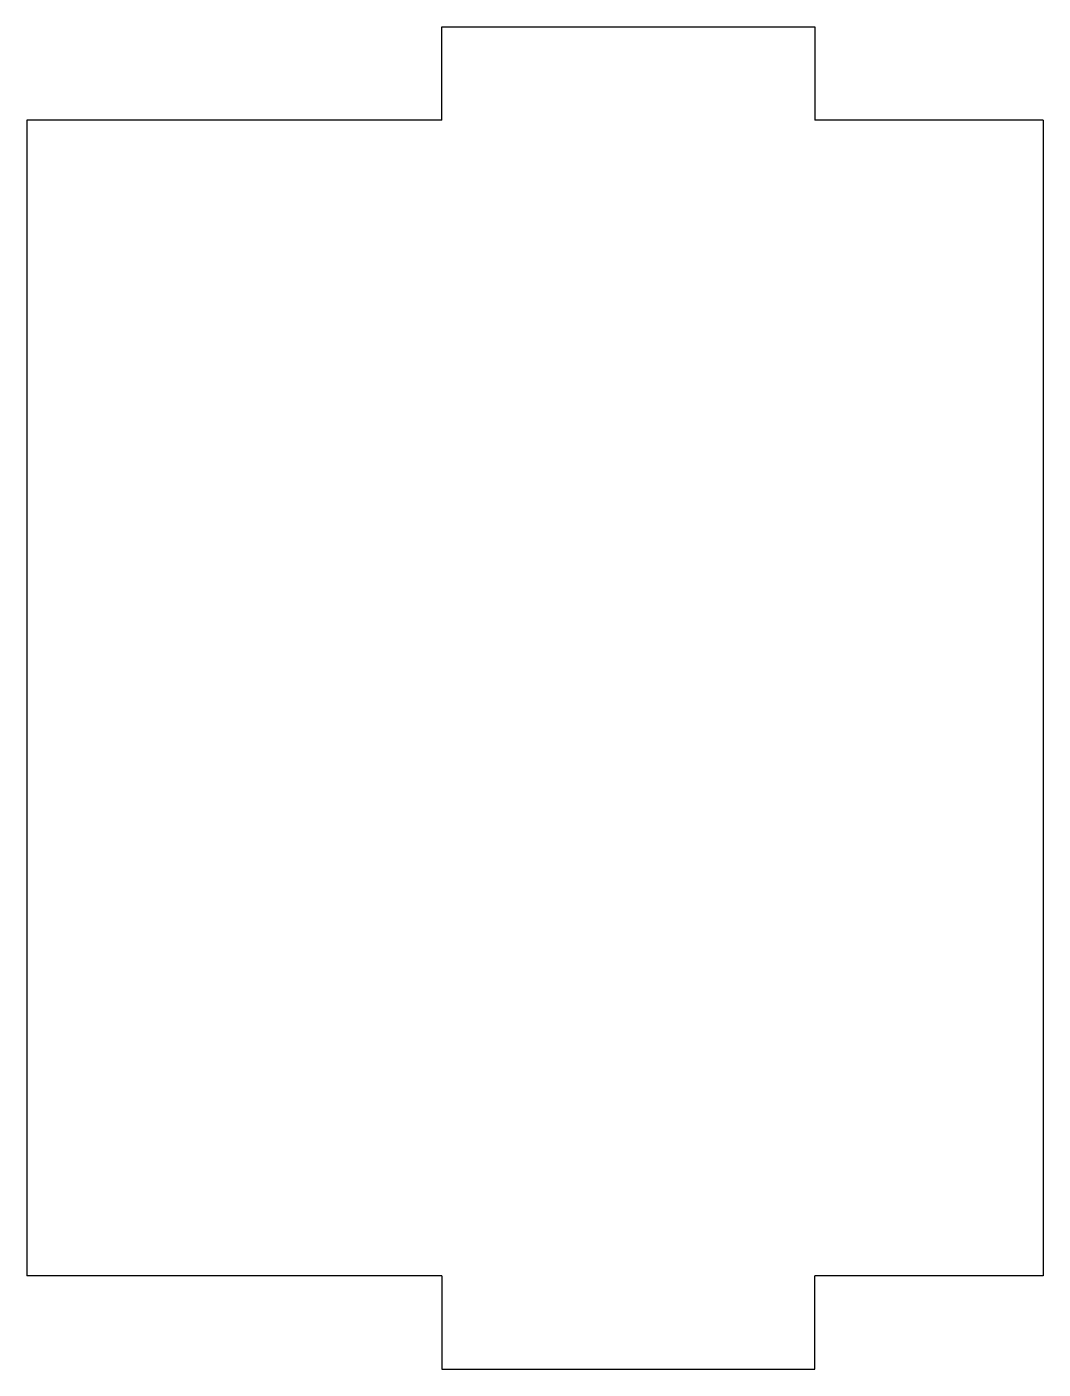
# Model space of a CAD drawing. Header units: millimetres. Extents: x -27.2 to 27.2, y -36 to 36.
import ezdxf

# ---------------------------------------------------------------- set-up
doc = ezdxf.new("R2010")
doc.units = ezdxf.units.MM

msp = doc.modelspace()

# ---------------------------------------------------------------- linework, layer by layer
at = {"color": 7, "linetype": 'Continuous', "lineweight": 25}
for p, q in [((-5, 36), (15, 36)), ((-5, 31), (-5, 36)), ((15, 36), (15, 31)), ((-5, 31), (-27.25, 31)), ((-27.25, 31), (-27.25, -31)), ((27.25, 31), (15, 31)), ((27.25, 31), (27.25, -31)), ((-5, -31), (-27.25, -31)), ((-5, -31), (-5, -36)), ((15, -36), (15, -31)), ((27.25, -31), (15, -31)), ((-5, -36), (15, -36))]:
    msp.add_line(p, q, dxfattribs=at)

doc.saveas('drawing.dxf')
